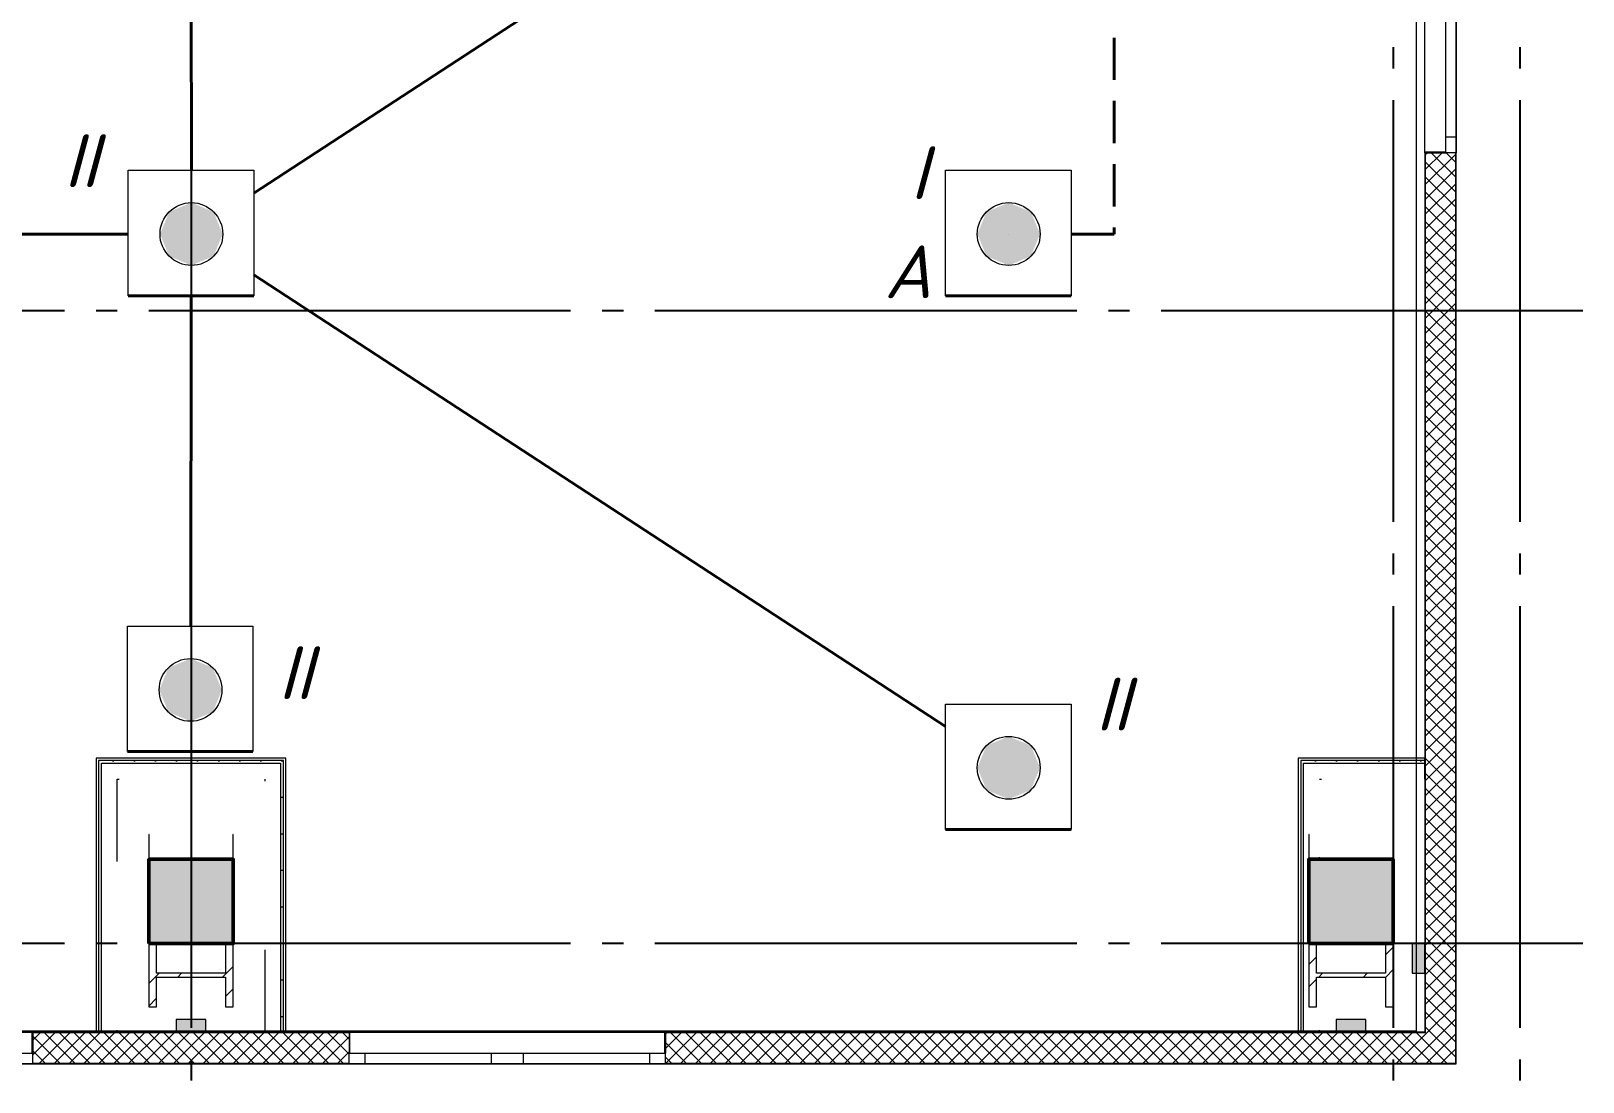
# Model space of a CAD drawing. Header units: millimetres. Extents: x 0 to 1286, y 0 to 420.
# Drawn here: x 450.6 to 524.2, y 93 to 142.9 of the extents above; entities that cross this region are included whole.
import ezdxf

# ---------------------------------------------------------------- set-up
doc = ezdxf.new("R2010")
doc.units = ezdxf.units.MM
for name, pattern in [('JIS_02_2.0', [3, 2, -1]), ('ГОСТ 2.303 5', [24, 20, -1.5, 1, -1.5]), ('СПКБ-0000-000-АР#003$0$Achse', [2300, 0, -800, 1500, 0])]:
    doc.linetypes.add(name, pattern=pattern)
for name, color, linetype in [('Viewport2ForCustomObjects_0', 7, 'Continuous'), ('СПКБ-0000-000-АР#003$0$Колонны новые', 7, 'Continuous'), ('СПКБ-0000-000-АР#003$0$Колонны существующие', 7, 'Continuous'), ('СПКБ-0000-000-АР#003$0$Окна ArchiCAD', 7, 'Continuous'), ('СПКБ-0000-000-АР#003$0$Перекрытие', 7, 'Continuous'), ('СПКБ-0000-000-АР#003$0$Стены', 7, 'Continuous'), ('СПКБ-0000-000-АР#003$0$Фахверк', 7, 'Continuous'), ('Строительные оси', 7, 'Continuous'), ('ЭО_АВАРИЙНОЕ ОСВЕЩЕНИЕ', 7, 'Continuous'), ('ЭО_РАБОЧЕЕ ОСВЕЩЕНИЕ', 7, 'Continuous')]:
    doc.layers.add(name, color=color, linetype=linetype)
for name, color, linetype, lineweight, true_color in [('СПКБ-0000-000-АР#003$0$Колонны новые_Ном._пера__108', 7, 'Continuous', 13, 0xfd8379), ('СПКБ-0000-000-АР#003$0$Колонны существующие_Ном._пера__102', 7, 'Continuous', 13, 0xcccccc), ('СПКБ-0000-000-АР#003$0$Окна ArchiCAD_Ном._пера__68', 7, 'Continuous', 20, 0xfd4435), ('СПКБ-0000-000-АР#003$0$Стены_Ном._пера__68', 7, 'Continuous', 20, 0xfd4435), ('СПКБ-0000-000-АР#003$0$Фахверк_Ном._пера__102', 7, 'Continuous', 13, 0xcccccc)]:
    doc.layers.add(name, color=color, linetype=linetype, lineweight=lineweight, true_color=true_color)
for name, color, linetype, lineweight in [('СПКБ-0000-000-АР#003$0$Колонны новые_Ном._пера__20', 1, 'Continuous', 20), ('СПКБ-0000-000-АР#003$0$Колонны существующие_Ном._пера__141', 7, 'Continuous', 50), ('СПКБ-0000-000-АР#003$0$Окна ArchiCAD_Ном._пера__6', 5, 'Continuous', 9), ('СПКБ-0000-000-АР#003$0$Перекрытие_Ном._пера__1', 7, 'Continuous', 13), ('СПКБ-0000-000-АР#003$0$Стены_Ном._пера__1', 7, 'Continuous', 13), ('СПКБ-0000-000-АР#003$0$Стены_Ном._пера__20', 1, 'Continuous', 20), ('СПКБ-0000-000-АР#003$0$Фахверк_Ном._пера__1', 7, 'Continuous', 13)]:
    doc.layers.add(name, color=color, linetype=linetype, lineweight=lineweight)
doc.styles.add('2.5', font='isocpeui.ttf')
pattern_1 = [(45, (0, 0), (-35.35534, 35.35534), []), (135, (0, 0), (35.35534, 35.35534), [])]
pattern_2 = [(0, (0, 0), (0, 173.205), [0, -100]), (0, (50, 86.6), (0, 173.205), [0, -100])]
pattern_3 = [(45, (0, 0), (-159.099, 159.099), []), (45, (-53.03, 53.03), (-159.099, 159.099), [])]

# ---------------------------------------------------------------- blocks, each defined once
blk = doc.blocks.new('*E601')
at = {"layer": 'Строительные оси', "color": 3, "linetype": 'ГОСТ 2.303 5', "lineweight": 25}
for p, q in [((120.431, 258.857), (120.431, -45.143)), ((177.431, 258.857), (177.431, -45.143)), ((183.431, 258.857), (183.431, -45.143)), ((186.431, 8.857), (-283.569, 8.857)), ((186.431, -21.143), (-283.569, -21.143))]:
    blk.add_line(p, q, dxfattribs=at)
at = {"layer": 'ЭО_АВАРИЙНОЕ ОСВЕЩЕНИЕ', "color": 1, "linetype": 'JIS_02_2.0', "lineweight": 40}
for p, q in [((164.203, 42.813), (164.203, 12.502)), ((159.203, 12.502), (159.203, 12.502)), ((159.203, 12.502), (159.203, 12.502)), ((164.203, 12.502), (162.16, 12.502))]:
    blk.add_line(p, q, dxfattribs=at)
at = {"layer": 'ЭО_АВАРИЙНОЕ ОСВЕЩЕНИЕ', "color": 7, "lineweight": 0}
for p, q in [((156.21, 15.527), (162.16, 15.527)), ((156.21, 9.577), (156.21, 15.527)), ((162.16, 15.527), (162.16, 9.577))]:
    blk.add_line(p, q, dxfattribs=at)
at = {"layer": 'ЭО_АВАРИЙНОЕ ОСВЕЩЕНИЕ', "color": 1, "lineweight": 40}
blk.add_line((162.16, 9.577), (156.21, 9.577), dxfattribs=at)
at = {"layer": 'ЭО_АВАРИЙНОЕ ОСВЕЩЕНИЕ', "color": 7, "lineweight": 0}
blk.add_circle((159.203, 12.502), 1.488, dxfattribs=at)
at = {"layer": 'ЭО_АВАРИЙНОЕ ОСВЕЩЕНИЕ', "color": 1, "lineweight": 0}
for points in [[(159.203, 13.99), (158.151, 13.554), (160.254, 13.554)], [(158.151, 13.554), (157.715, 12.502), (160.69, 12.502)], [(158.151, 13.554), (160.254, 13.554), (160.69, 12.502)], [(157.715, 12.502), (158.151, 11.45), (160.254, 11.45)], [(157.715, 12.502), (160.69, 12.502), (160.254, 11.45)], [(158.151, 11.45), (160.254, 11.45), (159.203, 11.015)]]:
    blk.add_solid(points, dxfattribs=at)
at = {"layer": 'ЭО_РАБОЧЕЕ ОСВЕЩЕНИЕ', "color": 5, "lineweight": 40}
for p, q in [((123.406, 14.434), (156.21, 35.859)), ((120.433, 34.888), (120.447, 15.527)), ((84.743, 12.502), (117.456, 12.502)), ((123.406, 10.571), (156.21, -10.854)), ((123.406, 9.577), (117.456, 9.577)), ((120.444, 9.577), (120.417, -6.092)), ((123.369, -12.042), (117.419, -12.042)), ((162.16, -15.734), (156.21, -15.734))]:
    blk.add_line(p, q, dxfattribs=at)
at = {"layer": 'ЭО_РАБОЧЕЕ ОСВЕЩЕНИЕ', "color": 7, "lineweight": 0}
for p, q in [((117.456, 15.527), (123.406, 15.527)), ((117.456, 9.577), (117.456, 15.527)), ((123.406, 15.527), (123.406, 9.577)), ((117.419, -6.092), (123.369, -6.092)), ((117.419, -12.042), (117.419, -6.092)), ((123.369, -6.092), (123.369, -12.042)), ((156.21, -9.784), (162.16, -9.784)), ((156.21, -15.734), (156.21, -9.784)), ((162.16, -9.784), (162.16, -15.734))]:
    blk.add_line(p, q, dxfattribs=at)
for centre in [(120.449, 12.502), (120.411, -9.117), (159.203, -12.809)]:
    blk.add_circle(centre, 1.488, dxfattribs=at)
at = {"layer": 'ЭО_РАБОЧЕЕ ОСВЕЩЕНИЕ', "color": 5, "lineweight": 0}
for points in [[(120.449, 13.99), (119.397, 13.554), (121.5, 13.554)], [(119.397, 13.554), (118.961, 12.502), (121.936, 12.502)], [(119.397, 13.554), (121.5, 13.554), (121.936, 12.502)], [(118.961, 12.502), (119.397, 11.45), (121.5, 11.45)], [(118.961, 12.502), (121.936, 12.502), (121.5, 11.45)], [(119.397, 11.45), (121.5, 11.45), (120.449, 11.015)], [(119.36, -8.065), (118.924, -9.117), (121.899, -9.117)], [(120.411, -7.629), (119.36, -8.065), (121.463, -8.065)], [(119.36, -8.065), (121.463, -8.065), (121.899, -9.117)], [(118.924, -9.117), (119.36, -10.169), (121.463, -10.169)], [(118.924, -9.117), (121.899, -9.117), (121.463, -10.169)], [(119.36, -10.169), (121.463, -10.169), (120.411, -10.604)], [(158.151, -11.757), (157.715, -12.809), (160.69, -12.809)], [(159.203, -11.321), (158.151, -11.757), (160.254, -11.757)], [(158.151, -11.757), (160.254, -11.757), (160.69, -12.809)], [(157.715, -12.809), (158.151, -13.861), (160.254, -13.861)], [(157.715, -12.809), (160.69, -12.809), (160.254, -13.861)], [(158.151, -13.861), (160.254, -13.861), (159.203, -14.296)]]:
    blk.add_solid(points, dxfattribs=at)
blk = doc.blocks.new('СПКБ-0000-000-АР#003$0$Перекрытие_1', base_point=(-24406.7, -2530.3))
at = {"layer": 'СПКБ-0000-000-АР#003$0$Перекрытие_Ном._пера__1', "color": 7, "linetype": 'Continuous', "lineweight": 13, "flags": 128}
blk.add_lwpolyline([(-24406.7, -2530.3), (-24406.7, 18886.6), (-23563.9, 18885.7), (-23563.9, 17144.7), (-22883.9, 17144.7), (-20992.9, 17144.7), (-20022.9, 17144.7), (-20022.9, 20246.7), (-17951.9, 20246.7), (-17956.9, 23688.1), (-17956.9, 25286.1), (17852.7, 25286.1), (17852.7, -2530.3), (5843.1, -2530.3), (243.1, -2530.3)], close=True, dxfattribs=at)
blk = doc.blocks.new('СПКБ-0000-000-АР#003$0$Двустворчатое Окно 19')
at = {"layer": 'СПКБ-0000-000-АР#003$0$Окна ArchiCAD_Ном._пера__6', "color": 5, "linetype": 'Continuous', "lineweight": 9}
for p, q in [((-747, 100), (747, 100)), ((-750, 0), (-675, 0)), ((-675, 0), (-675, -50)), ((-675, 0), (-75, 0)), ((-75, -50), (-75, 0)), ((-75, 0), (0, 0)), ((0, 0), (75, 0)), ((75, 0), (75, -50)), ((75, 0), (675, 0)), ((675, -50), (675, 0)), ((675, 0), (750, 0)), ((-750, -50), (750, -50)), ((-675, -50), (-750, -50)), ((-75, -50), (-675, -50)), ((0, -50), (-75, -50)), ((75, -50), (0, -50)), ((675, -50), (75, -50)), ((750, -50), (675, -50))]:
    blk.add_line(p, q, dxfattribs=at)
at = {"layer": 'СПКБ-0000-000-АР#003$0$Окна ArchiCAD_Ном._пера__68', "color": 20, "linetype": 'Continuous', "lineweight": 20, "true_color": 0xfd4435}
for p, q in [((-750, -47), (-750, 0)), ((750, -47), (750, 0)), ((-750, -50), (-750, -47)), ((750, -50), (750, -47))]:
    blk.add_line(p, q, dxfattribs=at)
blk = doc.blocks.new('СПКБ-0000-000-АР#003$0$Стена_6', base_point=(17892.7, -2534.3))
at = {"layer": 'СПКБ-0000-000-АР#003$0$Стены_Ном._пера__68', "linetype": 'Continuous', "lineweight": 20, "true_color": 0xfd4435}
for points in [[(17892.7, 3584), (17892.7, 3440.7), (17895.7, 3440.7), (17895.7, 3584)], [(18042.7, 3440.7), (18042.7, 3584), (18039.7, 3584), (18039.7, 3440.7)], [(17895.7, 3440.7), (17892.9, 3440.7), (17892.9, 3300.7), (17895.7, 3300.7)], [(18042.7, 3300.7), (18042.7, 3440.7), (18039.7, 3440.7), (18039.7, 3300.7)], [(17892.7, 3300.7), (17892.7, 3135.7), (17895.7, 3135.7), (17895.7, 3300.7)], [(18042.7, 3300.7), (18039.7, 3300.7), (18039.7, 3135.7), (18042.7, 3135.7)], [(17892.7, 3132.7), (17992.7, 3132.7), (17992.7, 3135.7), (17895.7, 3135.7), (17892.7, 3135.7)], [(17892.7, 1635.7), (17895.7, 1635.7), (17992.7, 1635.7), (17992.7, 1638.7), (17892.7, 1638.7)], [(17892.7, -2114.3), (17895.7, -2114.3), (17895.7, 1635.7), (17892.7, 1635.7)], [(18039.7, -2114.3), (18042.7, -2114.3), (18042.7, 1635.7), (18039.7, 1635.7)], [(17895.7, -2114.3), (17892.9, -2114.3), (17892.9, -2254.3), (17895.7, -2254.3)], [(18042.7, -2254.3), (18042.7, -2114.3), (18039.7, -2114.3), (18039.7, -2254.3)], [(17892.7, -2254.3), (17892.7, -2534.3), (17895.7, -2537.3), (17895.7, -2254.3)], [(18042.7, -2684.3), (18042.7, -2254.3), (18039.7, -2254.3), (18039.7, -2681.3)]]:
    blk.add_hatch(color=20, dxfattribs=at).paths.add_polyline_path(points)
h = blk.add_hatch(dxfattribs=at)
h.set_pattern_fill('СЕТКА_5X5_ДИАГОНАЛЬНАЯ', color=20, style=0, pattern_type=2)
h.set_pattern_definition(pattern_1)
h.paths.add_polyline_path([(17895.7, 3584), (17895.7, 3440.7), (18039.7, 3440.7), (18039.7, 3584)])
h = blk.add_hatch(dxfattribs=at)
h.set_pattern_fill('СЕТКА_5X5_ДИАГОНАЛЬНАЯ', color=20, style=0, pattern_type=2)
h.set_pattern_definition(pattern_1)
h.paths.add_polyline_path([(18039.7, 3300.7), (18039.7, 3440.7), (17895.7, 3440.7), (17895.7, 3300.7)])
h = blk.add_hatch(dxfattribs=at)
h.set_pattern_fill('СЕТКА_5X5_ДИАГОНАЛЬНАЯ', color=20, style=0, pattern_type=2)
h.set_pattern_definition(pattern_1)
h.paths.add_polyline_path([(17895.7, 3300.7), (17895.7, 3135.7), (17992.7, 3135.7), (18039.7, 3135.7), (18039.7, 3300.7)])
h = blk.add_hatch(dxfattribs=at)
h.set_pattern_fill('СЕТКА_5X5_ДИАГОНАЛЬНАЯ', color=20, style=0, pattern_type=2)
h.set_pattern_definition(pattern_1)
h.paths.add_polyline_path([(17992.7, 1635.7), (17895.7, 1635.7), (17895.7, -2114.3), (18039.7, -2114.3), (18039.7, 1635.7)])
h = blk.add_hatch(dxfattribs=at)
h.set_pattern_fill('СЕТКА_5X5_ДИАГОНАЛЬНАЯ', color=20, style=0, pattern_type=2)
h.set_pattern_definition(pattern_1)
h.paths.add_polyline_path([(18039.7, -2254.3), (18039.7, -2114.3), (17895.7, -2114.3), (17895.7, -2254.3)])
h = blk.add_hatch(dxfattribs=at)
h.set_pattern_fill('СЕТКА_5X5_ДИАГОНАЛЬНАЯ', color=20, style=0, pattern_type=2)
h.set_pattern_definition(pattern_1)
h.paths.add_polyline_path([(17895.7, -2254.3), (17895.7, -2537.3), (18039.7, -2681.3), (18039.7, -2254.3)])
at = {"layer": 'СПКБ-0000-000-АР#003$0$Стены_Ном._пера__68', "color": 20, "linetype": 'Continuous', "lineweight": 20, "true_color": 0xfd4435}
for p, q in [((17895.7, 3584), (17895.7, 3440.7)), ((18039.7, 3440.7), (18039.7, 3584)), ((17895.7, 3440.7), (17895.7, 3300.7)), ((18039.7, 3300.7), (18039.7, 3440.7)), ((17895.7, 3300.7), (17895.7, 3135.7)), ((18039.7, 3135.7), (18039.7, 3300.7)), ((17892.7, 3135.7), (17892.7, 3132.7)), ((17992.7, 3132.7), (17892.7, 3132.7)), ((17895.7, 3135.7), (17992.7, 3135.7)), ((17992.7, 3135.7), (17992.7, 3132.7)), ((18039.7, 3135.7), (17992.7, 3135.7)), ((18042.7, 3135.7), (18039.7, 3135.7)), ((17992.7, 1638.7), (17892.7, 1638.7)), ((17892.7, 1635.7), (17892.7, 1638.7)), ((17895.7, 1635.7), (17895.7, -2114.3)), ((17895.7, 1635.7), (17992.7, 1635.7)), ((17992.7, 1635.7), (17992.7, 1638.7)), ((18039.7, 1635.7), (17992.7, 1635.7)), ((18039.7, -2114.3), (18039.7, 1635.7)), ((18042.7, 1635.7), (18039.7, 1635.7)), ((17895.7, -2114.3), (17895.7, -2254.3)), ((18039.7, -2254.3), (18039.7, -2114.3)), ((17895.7, -2254.3), (17895.7, -2537.3)), ((18039.7, -2681.3), (18039.7, -2254.3))]:
    blk.add_line(p, q, dxfattribs=at)
at = {"layer": 'СПКБ-0000-000-АР#003$0$Стены_Ном._пера__68', "color": 20, "linetype": 'Continuous', "lineweight": 20, "true_color": 0xfd4435, "flags": 128}
for points in [[(18042.7, 3584), (17892.7, 3584)], [(17892.7, 3584), (17892.7, 3440.7)], [(18042.7, 3135.7), (18042.7, 3584)], [(17892.7, 3300.7), (17892.7, 3135.7)], [(17892.7, 1635.7), (17892.7, -2114.3)], [(18042.7, -2684.3), (18042.7, 1635.7)], [(17892.7, -2254.3), (17892.7, -2534.3)]]:
    blk.add_lwpolyline(points, dxfattribs=at)
at = {"layer": 'СПКБ-0000-000-АР#003$0$Окна ArchiCAD', "color": 5, "linetype": 'Continuous', "lineweight": 9, "zscale": 1000, "rotation": 90}
blk.add_blockref('СПКБ-0000-000-АР#003$0$Двустворчатое Окно 19', (17992.7, 2385.7), dxfattribs=at)
blk = doc.blocks.new('СПКБ-0000-000-АР#003$0$Стена_152', base_point=(11693.1, -1334.5))
at = {"layer": 'СПКБ-0000-000-АР#003$0$Стены_Ном._пера__20', "linetype": 'Continuous', "lineweight": 20}
h = blk.add_hatch(dxfattribs=at)
h.set_pattern_fill('ШТУКАТУРКА', color=1, style=0, pattern_type=2)
h.set_pattern_definition(pattern_2)
h.paths.add_polyline_path([(12493.1, -1234.5), (11593.1, -1234.5), (11605.1, -1246.5), (12481.1, -1246.5)])
h = blk.add_hatch(dxfattribs=at)
h.set_pattern_fill('ШТУКАТУРКА', color=1, style=0, pattern_type=2)
h.set_pattern_definition(pattern_2)
h.paths.add_polyline_path([(11618.1, -1259.5), (12468.1, -1259.5), (12481.1, -1246.5), (11605.1, -1246.5)])
at = {"layer": 'СПКБ-0000-000-АР#003$0$Стены_Ном._пера__1', "color": 7, "linetype": 'СПКБ-0000-000-АР#003$0$Achse', "lineweight": 13, "flags": 128}
blk.add_lwpolyline([(11693.1, -1334.5), (12393.1, -1334.5)], dxfattribs=at)
at = {"layer": 'СПКБ-0000-000-АР#003$0$Стены_Ном._пера__20', "color": 1, "linetype": 'Continuous', "lineweight": 20, "flags": 128}
blk.add_lwpolyline([(12493.1, -1234.5), (11593.1, -1234.5)], dxfattribs=at)
at = {"layer": 'СПКБ-0000-000-АР#003$0$Стены_Ном._пера__68', "color": 20, "linetype": 'Continuous', "lineweight": 20, "true_color": 0xfd4435}
for p, q in [((12481.1, -1246.5), (11605.1, -1246.5)), ((11618.1, -1259.5), (12468.1, -1259.5))]:
    blk.add_line(p, q, dxfattribs=at)
blk = doc.blocks.new('СПКБ-0000-000-АР#003$0$Стена_153', base_point=(12393.1, -1334.5))
at = {"layer": 'СПКБ-0000-000-АР#003$0$Стены_Ном._пера__20', "linetype": 'Continuous', "lineweight": 20}
h = blk.add_hatch(dxfattribs=at)
h.set_pattern_fill('ШТУКАТУРКА', color=1, style=0, pattern_type=2)
h.set_pattern_definition(pattern_2)
h.paths.add_polyline_path([(12468.1, -1259.5), (12468.1, -2534.7), (12481.1, -2534.7), (12481.1, -1246.5)])
h = blk.add_hatch(dxfattribs=at)
h.set_pattern_fill('ШТУКАТУРКА', color=1, style=0, pattern_type=2)
h.set_pattern_definition(pattern_2)
h.paths.add_polyline_path([(12493.1, -2534.7), (12493.1, -1234.5), (12481.1, -1246.5), (12481.1, -2534.7)])
at = {"layer": 'СПКБ-0000-000-АР#003$0$Стены_Ном._пера__1', "color": 7, "linetype": 'СПКБ-0000-000-АР#003$0$Achse', "lineweight": 13, "flags": 128}
blk.add_lwpolyline([(12393.1, -1334.5), (12393.1, -2534.7)], dxfattribs=at)
at = {"layer": 'СПКБ-0000-000-АР#003$0$Стены_Ном._пера__1', "color": 7, "linetype": 'Continuous', "lineweight": 13, "flags": 128}
blk.add_lwpolyline([(12393.1, -2534.7), (12468.1, -2534.7)], dxfattribs=at)
at = {"layer": 'СПКБ-0000-000-АР#003$0$Стены_Ном._пера__20', "color": 1, "linetype": 'Continuous', "lineweight": 20, "flags": 128}
for points in [[(12493.1, -2534.7), (12493.1, -1234.5)], [(12468.1, -2534.7), (12481.1, -2534.7)], [(12481.1, -2534.7), (12493.1, -2534.7)]]:
    blk.add_lwpolyline(points, dxfattribs=at)
at = {"layer": 'СПКБ-0000-000-АР#003$0$Стены_Ном._пера__68', "color": 20, "linetype": 'Continuous', "lineweight": 20, "true_color": 0xfd4435}
for p, q in [((12481.1, -2534.7), (12481.1, -1246.5)), ((12468.1, -1259.5), (12468.1, -2534.7))]:
    blk.add_line(p, q, dxfattribs=at)
blk = doc.blocks.new('СПКБ-0000-000-АР#003$0$Стена_154', base_point=(11693.1, -1334.5))
at = {"layer": 'СПКБ-0000-000-АР#003$0$Стены_Ном._пера__20', "linetype": 'Continuous', "lineweight": 20}
h = blk.add_hatch(dxfattribs=at)
h.set_pattern_fill('ШТУКАТУРКА', color=1, style=0, pattern_type=2)
h.set_pattern_definition(pattern_2)
h.paths.add_polyline_path([(11593.1, -1234.5), (11593.1, -2534.7), (11605.1, -2534.7), (11605.1, -1246.5)])
h = blk.add_hatch(dxfattribs=at)
h.set_pattern_fill('ШТУКАТУРКА', color=1, style=0, pattern_type=2)
h.set_pattern_definition(pattern_2)
h.paths.add_polyline_path([(11618.1, -2534.7), (11618.1, -1259.5), (11605.1, -1246.5), (11605.1, -2534.7)])
at = {"layer": 'СПКБ-0000-000-АР#003$0$Стены_Ном._пера__1', "color": 7, "linetype": 'СПКБ-0000-000-АР#003$0$Achse', "lineweight": 13, "flags": 128}
blk.add_lwpolyline([(11693.1, -2534.7), (11693.1, -1334.5)], dxfattribs=at)
at = {"layer": 'СПКБ-0000-000-АР#003$0$Стены_Ном._пера__1', "color": 7, "linetype": 'Continuous', "lineweight": 13, "flags": 128}
blk.add_lwpolyline([(11693.1, -2534.7), (11618.1, -2534.7)], dxfattribs=at)
at = {"layer": 'СПКБ-0000-000-АР#003$0$Стены_Ном._пера__20', "color": 1, "linetype": 'Continuous', "lineweight": 20, "flags": 128}
for points in [[(11593.1, -1234.5), (11593.1, -2534.7)], [(11605.1, -2534.7), (11593.1, -2534.7)], [(11618.1, -2534.7), (11605.1, -2534.7)]]:
    blk.add_lwpolyline(points, dxfattribs=at)
at = {"layer": 'СПКБ-0000-000-АР#003$0$Стены_Ном._пера__68', "color": 20, "linetype": 'Continuous', "lineweight": 20, "true_color": 0xfd4435}
for p, q in [((11605.1, -1246.5), (11605.1, -2534.7)), ((11618.1, -2534.7), (11618.1, -1259.5))]:
    blk.add_line(p, q, dxfattribs=at)
blk = doc.blocks.new('СПКБ-0000-000-АР#003$0$Стена_161', base_point=(17393.1, -1334.5))
at = {"layer": 'СПКБ-0000-000-АР#003$0$Стены_Ном._пера__20', "linetype": 'Continuous', "lineweight": 20}
h = blk.add_hatch(dxfattribs=at)
h.set_pattern_fill('ШТУКАТУРКА', color=1, style=0, pattern_type=2)
h.set_pattern_definition(pattern_2)
h.paths.add_polyline_path([(17293.1, -1234.5), (17293.1, -1714.3), (17305.1, -1714.3), (17305.1, -1246.5)])
h = blk.add_hatch(dxfattribs=at)
h.set_pattern_fill('ШТУКАТУРКА', color=1, style=0, pattern_type=2)
h.set_pattern_definition(pattern_2)
h.paths.add_polyline_path([(17318.1, -1714.3), (17318.1, -1259.5), (17305.1, -1246.5), (17305.1, -1714.3)])
h = blk.add_hatch(dxfattribs=at)
h.set_pattern_fill('ШТУКАТУРКА', color=1, style=0, pattern_type=2)
h.set_pattern_definition(pattern_2)
h.paths.add_polyline_path([(17293.1, -1714.3), (17293.1, -2114.3), (17305.1, -2114.3), (17305.1, -1714.3)])
h = blk.add_hatch(dxfattribs=at)
h.set_pattern_fill('ШТУКАТУРКА', color=1, style=0, pattern_type=2)
h.set_pattern_definition(pattern_2)
h.paths.add_polyline_path([(17305.1, -1714.3), (17305.1, -2114.3), (17318.1, -2114.3), (17318.1, -1714.3)])
h = blk.add_hatch(dxfattribs=at)
h.set_pattern_fill('ШТУКАТУРКА', color=1, style=0, pattern_type=2)
h.set_pattern_definition(pattern_2)
h.paths.add_polyline_path([(17293.1, -2114.3), (17293.1, -2534.7), (17305.1, -2534.7), (17305.1, -2114.3)])
h = blk.add_hatch(dxfattribs=at)
h.set_pattern_fill('ШТУКАТУРКА', color=1, style=0, pattern_type=2)
h.set_pattern_definition(pattern_2)
h.paths.add_polyline_path([(17318.1, -2534.7), (17318.1, -2114.3), (17305.1, -2114.3), (17305.1, -2534.7)])
at = {"layer": 'СПКБ-0000-000-АР#003$0$Стены_Ном._пера__1', "color": 7, "linetype": 'СПКБ-0000-000-АР#003$0$Achse', "lineweight": 13, "flags": 128}
for points in [[(17393.1, -1714.3), (17393.1, -1334.5)], [(17393.1, -2534.7), (17393.1, -2114.3)]]:
    blk.add_lwpolyline(points, dxfattribs=at)
at = {"layer": 'СПКБ-0000-000-АР#003$0$Стены_Ном._пера__1', "color": 7, "linetype": 'Continuous', "lineweight": 13, "flags": 128}
blk.add_lwpolyline([(17393.1, -2534.7), (17318.1, -2534.7)], dxfattribs=at)
at = {"layer": 'СПКБ-0000-000-АР#003$0$Стены_Ном._пера__20', "color": 1, "linetype": 'Continuous', "lineweight": 20, "flags": 128}
for points in [[(17293.1, -1234.5), (17293.1, -2534.7)], [(17305.1, -2534.7), (17293.1, -2534.7)], [(17318.1, -2534.7), (17305.1, -2534.7)]]:
    blk.add_lwpolyline(points, dxfattribs=at)
at = {"layer": 'СПКБ-0000-000-АР#003$0$Стены_Ном._пера__68', "color": 20, "linetype": 'Continuous', "lineweight": 20, "true_color": 0xfd4435}
for p, q in [((17305.1, -1246.5), (17305.1, -1714.3)), ((17318.1, -1714.3), (17318.1, -1259.5)), ((17305.1, -1714.3), (17305.1, -2114.3)), ((17318.1, -2114.3), (17318.1, -1714.3)), ((17305.1, -2114.3), (17305.1, -2534.7)), ((17318.1, -2534.7), (17318.1, -2114.3))]:
    blk.add_line(p, q, dxfattribs=at)
blk = doc.blocks.new('СПКБ-0000-000-АР#003$0$Стена_162', base_point=(17393.1, -1334.5))
at = {"layer": 'СПКБ-0000-000-АР#003$0$Стены_Ном._пера__20', "linetype": 'Continuous', "lineweight": 20}
h = blk.add_hatch(dxfattribs=at)
h.set_pattern_fill('ШТУКАТУРКА', color=1, style=0, pattern_type=2)
h.set_pattern_definition(pattern_2)
h.paths.add_polyline_path([(17892.7, -1234.5), (17293.1, -1234.5), (17305.1, -1246.5), (17892.7, -1246.5)])
h = blk.add_hatch(dxfattribs=at)
h.set_pattern_fill('ШТУКАТУРКА', color=1, style=0, pattern_type=2)
h.set_pattern_definition(pattern_2)
h.paths.add_polyline_path([(17318.1, -1259.5), (17892.7, -1259.5), (17892.7, -1246.5), (17305.1, -1246.5)])
at = {"layer": 'СПКБ-0000-000-АР#003$0$Стены_Ном._пера__1', "color": 7, "linetype": 'Continuous', "lineweight": 13, "flags": 128}
blk.add_lwpolyline([(17892.7, -1334.5), (17892.7, -1259.5)], dxfattribs=at)
at = {"layer": 'СПКБ-0000-000-АР#003$0$Стены_Ном._пера__1', "color": 7, "linetype": 'СПКБ-0000-000-АР#003$0$Achse', "lineweight": 13, "flags": 128}
blk.add_lwpolyline([(17393.1, -1334.5), (17892.7, -1334.5)], dxfattribs=at)
at = {"layer": 'СПКБ-0000-000-АР#003$0$Стены_Ном._пера__20', "color": 1, "linetype": 'Continuous', "lineweight": 20, "flags": 128}
for points in [[(17892.7, -1234.5), (17293.1, -1234.5)], [(17892.7, -1246.5), (17892.7, -1234.5)], [(17892.7, -1259.5), (17892.7, -1246.5)]]:
    blk.add_lwpolyline(points, dxfattribs=at)
at = {"layer": 'СПКБ-0000-000-АР#003$0$Стены_Ном._пера__68', "color": 20, "linetype": 'Continuous', "lineweight": 20, "true_color": 0xfd4435}
for p, q in [((17892.7, -1246.5), (17305.1, -1246.5)), ((17318.1, -1259.5), (17892.7, -1259.5))]:
    blk.add_line(p, q, dxfattribs=at)
blk = doc.blocks.new('СПКБ-0000-000-АР#003$0$Колонна_8', base_point=(12043.1, -1914.3))
at = {"layer": 'СПКБ-0000-000-АР#003$0$Колонны существующие_Ном._пера__102', "linetype": 'Continuous', "lineweight": 13, "true_color": 0xcccccc}
blk.add_hatch(color=254, dxfattribs=at).paths.add_polyline_path([(11843.1, -2114.3), (12243.1, -2114.3), (12243.1, -1714.3), (11843.1, -1714.3)])
at = {"layer": 'СПКБ-0000-000-АР#003$0$Колонны существующие_Ном._пера__141', "color": 7, "linetype": 'Continuous', "lineweight": 50, "flags": 128}
blk.add_lwpolyline([(11843.1, -2114.3), (12243.1, -2114.3), (12243.1, -1714.3), (11843.1, -1714.3)], close=True, dxfattribs=at)
blk = doc.blocks.new('СПКБ-0000-000-АР#003$0$Колонна_9', base_point=(17543.1, -1914.3))
at = {"layer": 'СПКБ-0000-000-АР#003$0$Колонны существующие_Ном._пера__102', "linetype": 'Continuous', "lineweight": 13, "true_color": 0xcccccc}
blk.add_hatch(color=254, dxfattribs=at).paths.add_polyline_path([(17343.1, -2114.3), (17743.1, -2114.3), (17743.1, -1714.3), (17343.1, -1714.3)])
at = {"layer": 'СПКБ-0000-000-АР#003$0$Колонны существующие_Ном._пера__141', "color": 7, "linetype": 'Continuous', "lineweight": 50, "flags": 128}
blk.add_lwpolyline([(17343.1, -2114.3), (17743.1, -2114.3), (17743.1, -1714.3), (17343.1, -1714.3)], close=True, dxfattribs=at)
blk = doc.blocks.new('СПКБ-0000-000-АР#003$0$Колонна_41', base_point=(12043.1, -2264.3))
at = {"layer": 'СПКБ-0000-000-АР#003$0$Колонны новые_Ном._пера__108', "linetype": 'Continuous', "lineweight": 13, "true_color": 0xfd8379}
h = blk.add_hatch(dxfattribs=at)
h.set_pattern_fill('СТАЛЬ', color=11, style=0, pattern_type=2)
h.set_pattern_definition(pattern_3)
h.paths.add_polyline_path([(12243.1, -2414.3), (12243.1, -2114.3), (12206.5, -2114.3), (12206.5, -2255.5), (11879.8, -2255.5), (11879.8, -2114.3), (11843.1, -2114.3), (11843.1, -2414.3), (11879.8, -2414.3), (11879.8, -2273), (12206.5, -2273), (12206.5, -2414.3)])
at = {"layer": 'СПКБ-0000-000-АР#003$0$Колонны новые_Ном._пера__20', "color": 1, "linetype": 'Continuous', "lineweight": 20}
for p, q in [((11879.8, -2114.3), (11843.1, -2114.3)), ((11843.1, -2114.3), (11843.1, -2414.3)), ((11879.8, -2255.5), (11879.8, -2114.3)), ((12243.1, -2114.3), (12206.5, -2114.3)), ((12206.5, -2114.3), (12206.5, -2255.5)), ((12243.1, -2414.3), (12243.1, -2114.3)), ((12206.5, -2255.5), (11879.8, -2255.5)), ((11879.8, -2414.3), (11879.8, -2273)), ((11879.8, -2273), (12206.5, -2273)), ((12206.5, -2273), (12206.5, -2414.3)), ((11843.1, -2414.3), (11879.8, -2414.3)), ((12206.5, -2414.3), (12243.1, -2414.3))]:
    blk.add_line(p, q, dxfattribs=at)
blk = doc.blocks.new('СПКБ-0000-000-АР#003$0$Колонна_42', base_point=(11843.1, -1656.8))
at = {"layer": 'СПКБ-0000-000-АР#003$0$Колонны новые_Ном._пера__108', "linetype": 'Continuous', "lineweight": 13, "true_color": 0xfd8379}
h = blk.add_hatch(dxfattribs=at)
h.set_pattern_fill('СТАЛЬ', color=11, style=0, pattern_type=2)
h.set_pattern_definition(pattern_3)
h.paths.add_polyline_path([(12243.1, -1597.9), (12241.1, -1597.9), (12241.1, -1710.9), (11845.1, -1710.9), (11845.1, -1597.9), (11843.1, -1597.9), (11843.1, -1710.9), (11843.1, -1712.9), (11845.1, -1712.9), (12241.1, -1712.9), (12243.1, -1712.9), (12243.1, -1710.9)])
at = {"layer": 'СПКБ-0000-000-АР#003$0$Колонны новые_Ном._пера__20', "color": 1, "linetype": 'Continuous', "lineweight": 20}
for p, q in [((11845.1, -1597.9), (11843.1, -1597.9)), ((11843.1, -1597.9), (11843.1, -1710.9)), ((11845.1, -1710.9), (11845.1, -1597.9)), ((12243.1, -1597.9), (12241.1, -1597.9)), ((12241.1, -1597.9), (12241.1, -1710.9)), ((12243.1, -1710.9), (12243.1, -1597.9)), ((11843.1, -1710.9), (11843.1, -1712.9)), ((11843.1, -1712.9), (11845.1, -1712.9)), ((12241.1, -1710.9), (11845.1, -1710.9)), ((11845.1, -1712.9), (12241.1, -1712.9)), ((12241.1, -1712.9), (12243.1, -1712.9)), ((12243.1, -1712.9), (12243.1, -1710.9))]:
    blk.add_line(p, q, dxfattribs=at)
blk = doc.blocks.new('СПКБ-0000-000-АР#003$0$Колонна_43', base_point=(17543.1, -2264.3))
at = {"layer": 'СПКБ-0000-000-АР#003$0$Колонны новые_Ном._пера__108', "linetype": 'Continuous', "lineweight": 13, "true_color": 0xfd8379}
h = blk.add_hatch(dxfattribs=at)
h.set_pattern_fill('СТАЛЬ', color=11, style=0, pattern_type=2)
h.set_pattern_definition(pattern_3)
h.paths.add_polyline_path([(17743.1, -2414.3), (17743.1, -2114.3), (17706.5, -2114.3), (17706.5, -2255.5), (17379.8, -2255.5), (17379.8, -2114.3), (17343.1, -2114.3), (17343.1, -2414.3), (17379.8, -2414.3), (17379.8, -2273), (17706.5, -2273), (17706.5, -2414.3)])
at = {"layer": 'СПКБ-0000-000-АР#003$0$Колонны новые_Ном._пера__20', "color": 1, "linetype": 'Continuous', "lineweight": 20}
for p, q in [((17379.8, -2114.3), (17343.1, -2114.3)), ((17343.1, -2114.3), (17343.1, -2414.3)), ((17379.8, -2255.5), (17379.8, -2114.3)), ((17743.1, -2114.3), (17706.5, -2114.3)), ((17706.5, -2114.3), (17706.5, -2255.5)), ((17743.1, -2414.3), (17743.1, -2114.3)), ((17706.5, -2255.5), (17379.8, -2255.5)), ((17379.8, -2414.3), (17379.8, -2273)), ((17379.8, -2273), (17706.5, -2273)), ((17706.5, -2273), (17706.5, -2414.3)), ((17343.1, -2414.3), (17379.8, -2414.3)), ((17706.5, -2414.3), (17743.1, -2414.3))]:
    blk.add_line(p, q, dxfattribs=at)
blk = doc.blocks.new('СПКБ-0000-000-АР#003$0$Колонна_44', base_point=(17343.1, -1656.8))
at = {"layer": 'СПКБ-0000-000-АР#003$0$Колонны новые_Ном._пера__108', "linetype": 'Continuous', "lineweight": 13, "true_color": 0xfd8379}
h = blk.add_hatch(dxfattribs=at)
h.set_pattern_fill('СТАЛЬ', color=11, style=0, pattern_type=2)
h.set_pattern_definition(pattern_3)
h.paths.add_polyline_path([(17743.1, -1597.9), (17741.1, -1597.9), (17741.1, -1710.9), (17345.1, -1710.9), (17345.1, -1597.9), (17343.1, -1597.9), (17343.1, -1710.9), (17343.1, -1712.9), (17345.1, -1712.9), (17741.1, -1712.9), (17743.1, -1712.9), (17743.1, -1710.9)])
at = {"layer": 'СПКБ-0000-000-АР#003$0$Колонны новые_Ном._пера__20', "color": 1, "linetype": 'Continuous', "lineweight": 20}
for p, q in [((17345.1, -1597.9), (17343.1, -1597.9)), ((17343.1, -1597.9), (17343.1, -1710.9)), ((17345.1, -1710.9), (17345.1, -1597.9)), ((17743.1, -1597.9), (17741.1, -1597.9)), ((17741.1, -1597.9), (17741.1, -1710.9)), ((17743.1, -1710.9), (17743.1, -1597.9)), ((17343.1, -1710.9), (17343.1, -1712.9)), ((17343.1, -1712.9), (17345.1, -1712.9)), ((17741.1, -1710.9), (17345.1, -1710.9)), ((17345.1, -1712.9), (17741.1, -1712.9)), ((17741.1, -1712.9), (17743.1, -1712.9)), ((17743.1, -1712.9), (17743.1, -1710.9))]:
    blk.add_line(p, q, dxfattribs=at)
blk = doc.blocks.new('СПКБ-0000-000-АР#003$0$Стена_228', base_point=(-24406.7, -2534.3))
at = {"layer": 'СПКБ-0000-000-АР#003$0$Стены_Ном._пера__68', "linetype": 'Continuous', "lineweight": 20, "true_color": 0xfd4435}
for points in [[(11290.1, -2534.3), (11290.1, -2634.3), (11293.1, -2634.3), (11293.1, -2537.3), (11293.1, -2534.3)], [(11293.1, -2537.3), (12793.1, -2537.3), (12793.1, -2534.3), (11293.1, -2534.3)], [(12793.1, -2534.3), (12793.1, -2537.3), (12793.1, -2634.3), (12796.1, -2634.3), (12796.1, -2534.3)], [(14290.1, -2534.3), (14290.1, -2634.3), (14293.1, -2634.3), (14293.1, -2537.3), (14293.1, -2534.3)], [(14293.1, -2537.3), (17895.7, -2537.3), (17892.7, -2534.3), (14293.1, -2534.3)], [(11293.1, -2681.3), (11293.1, -2684.3), (12793.1, -2684.3), (12793.1, -2681.3)], [(18039.7, -2681.3), (14293.1, -2681.3), (14293.1, -2684.3), (18042.7, -2684.3)]]:
    blk.add_hatch(color=20, dxfattribs=at).paths.add_polyline_path(points)
h = blk.add_hatch(dxfattribs=at)
h.set_pattern_fill('СЕТКА_5X5_ДИАГОНАЛЬНАЯ', color=20, style=0, pattern_type=2)
h.set_pattern_definition(pattern_1)
h.paths.add_polyline_path([(11293.1, -2537.3), (11293.1, -2634.3), (11293.1, -2681.3), (12793.1, -2681.3), (12793.1, -2634.3), (12793.1, -2537.3)])
h = blk.add_hatch(dxfattribs=at)
h.set_pattern_fill('СЕТКА_5X5_ДИАГОНАЛЬНАЯ', color=20, style=0, pattern_type=2)
h.set_pattern_definition(pattern_1)
h.paths.add_polyline_path([(14293.1, -2681.3), (18039.7, -2681.3), (17895.7, -2537.3), (14293.1, -2537.3), (14293.1, -2634.3)])
at = {"layer": 'СПКБ-0000-000-АР#003$0$Стены_Ном._пера__68', "color": 20, "linetype": 'Continuous', "lineweight": 20, "true_color": 0xfd4435}
for p, q in [((11290.1, -2634.3), (11290.1, -2534.3)), ((11293.1, -2534.3), (11290.1, -2534.3)), ((12793.1, -2537.3), (11293.1, -2537.3)), ((11293.1, -2537.3), (11293.1, -2634.3)), ((12793.1, -2534.3), (12796.1, -2534.3)), ((12793.1, -2537.3), (12793.1, -2634.3)), ((12796.1, -2634.3), (12796.1, -2534.3)), ((14290.1, -2634.3), (14290.1, -2534.3)), ((14293.1, -2534.3), (14290.1, -2534.3)), ((17895.7, -2537.3), (14293.1, -2537.3)), ((14293.1, -2537.3), (14293.1, -2634.3)), ((11293.1, -2634.3), (11290.1, -2634.3)), ((11293.1, -2681.3), (11293.1, -2634.3)), ((12793.1, -2634.3), (12796.1, -2634.3)), ((12793.1, -2681.3), (12793.1, -2634.3)), ((14293.1, -2634.3), (14290.1, -2634.3)), ((14293.1, -2681.3), (14293.1, -2634.3)), ((11293.1, -2681.3), (12793.1, -2681.3)), ((11293.1, -2684.3), (11293.1, -2681.3)), ((12793.1, -2684.3), (12793.1, -2681.3)), ((14293.1, -2681.3), (18039.7, -2681.3)), ((14293.1, -2684.3), (14293.1, -2681.3))]:
    blk.add_line(p, q, dxfattribs=at)
at = {"layer": 'СПКБ-0000-000-АР#003$0$Стены_Ном._пера__68', "color": 20, "linetype": 'Continuous', "lineweight": 20, "true_color": 0xfd4435, "flags": 128}
for points in [[(12793.1, -2534.3), (11293.1, -2534.3)], [(17892.7, -2534.3), (14293.1, -2534.3)], [(11293.1, -2684.3), (12793.1, -2684.3)], [(14293.1, -2684.3), (18042.7, -2684.3)]]:
    blk.add_lwpolyline(points, dxfattribs=at)
at = {"layer": 'СПКБ-0000-000-АР#003$0$Окна ArchiCAD', "color": 5, "linetype": 'Continuous', "lineweight": 9, "zscale": 1000}
for p in [(10543.1, -2634.3), (13543.1, -2634.3)]:
    blk.add_blockref('СПКБ-0000-000-АР#003$0$Двустворчатое Окно 19', p, dxfattribs=at)
blk = doc.blocks.new('СПКБ-0000-000-АР#003$0$Колонна_130', base_point=(12043.1, -2504.3))
at = {"layer": 'СПКБ-0000-000-АР#003$0$Фахверк_Ном._пера__102', "linetype": 'Continuous', "lineweight": 13, "true_color": 0xcccccc}
blk.add_hatch(color=254, dxfattribs=at).paths.add_polyline_path([(11973.1, -2534.3), (12113.1, -2534.3), (12113.1, -2474.3), (11973.1, -2474.3)])
at = {"layer": 'СПКБ-0000-000-АР#003$0$Фахверк_Ном._пера__1', "color": 7, "linetype": 'Continuous', "lineweight": 13, "flags": 128}
blk.add_lwpolyline([(11973.1, -2534.3), (12113.1, -2534.3), (12113.1, -2474.3), (11973.1, -2474.3)], close=True, dxfattribs=at)
blk = doc.blocks.new('СПКБ-0000-000-АР#003$0$Колонна_131', base_point=(17543.1, -2504.3))
at = {"layer": 'СПКБ-0000-000-АР#003$0$Фахверк_Ном._пера__102', "linetype": 'Continuous', "lineweight": 13, "true_color": 0xcccccc}
blk.add_hatch(color=254, dxfattribs=at).paths.add_polyline_path([(17473.1, -2534.3), (17613.1, -2534.3), (17613.1, -2474.3), (17473.1, -2474.3)])
at = {"layer": 'СПКБ-0000-000-АР#003$0$Фахверк_Ном._пера__1', "color": 7, "linetype": 'Continuous', "lineweight": 13, "flags": 128}
blk.add_lwpolyline([(17473.1, -2534.3), (17613.1, -2534.3), (17613.1, -2474.3), (17473.1, -2474.3)], close=True, dxfattribs=at)
blk = doc.blocks.new('СПКБ-0000-000-АР#003$0$Колонна_132', base_point=(17862.9, -2184.3))
at = {"layer": 'СПКБ-0000-000-АР#003$0$Фахверк_Ном._пера__102', "linetype": 'Continuous', "lineweight": 13, "true_color": 0xcccccc}
blk.add_hatch(color=254, dxfattribs=at).paths.add_polyline_path([(17892.9, -2254.3), (17892.9, -2114.3), (17832.9, -2114.3), (17832.9, -2254.3)])
at = {"layer": 'СПКБ-0000-000-АР#003$0$Фахверк_Ном._пера__1', "color": 7, "linetype": 'Continuous', "lineweight": 13, "flags": 128}
blk.add_lwpolyline([(17892.9, -2254.3), (17892.9, -2114.3), (17832.9, -2114.3), (17832.9, -2254.3)], close=True, dxfattribs=at)
blk = doc.blocks.new('*E600')
at = {"layer": 'СПКБ-0000-000-АР#003$0$Колонны новые', "color": 1, "lineweight": 20, "xscale": 0.01, "yscale": 0.01, "zscale": 0.01}
for name, p in [('СПКБ-0000-000-АР#003$0$Колонна_42', (363.999, 10.276)), ('СПКБ-0000-000-АР#003$0$Колонна_44', (418.999, 10.276)), ('СПКБ-0000-000-АР#003$0$Колонна_41', (365.999, 4.201)), ('СПКБ-0000-000-АР#003$0$Колонна_43', (420.999, 4.201))]:
    blk.add_blockref(name, p, dxfattribs=at)
at = {"layer": 'СПКБ-0000-000-АР#003$0$Колонны существующие', "color": 7, "lineweight": 50, "xscale": 0.01, "yscale": 0.01, "zscale": 0.01}
for name, p in [('СПКБ-0000-000-АР#003$0$Колонна_8', (365.999, 7.701)), ('СПКБ-0000-000-АР#003$0$Колонна_9', (420.999, 7.701))]:
    blk.add_blockref(name, p, dxfattribs=at)
at = {"layer": 'СПКБ-0000-000-АР#003$0$Перекрытие', "color": 7, "linetype": 'Continuous', "lineweight": 13, "xscale": 0.01, "yscale": 0.01, "zscale": 0.01}
blk.add_blockref('СПКБ-0000-000-АР#003$0$Перекрытие_1', (1.5, 1.54), dxfattribs=at)
at = {"layer": 'СПКБ-0000-000-АР#003$0$Стены', "color": 20, "lineweight": 20, "true_color": 0xfd4435, "xscale": 0.01, "yscale": 0.01, "zscale": 0.01}
for name, p in [('СПКБ-0000-000-АР#003$0$Стена_6', (424.494, 1.5)), ('СПКБ-0000-000-АР#003$0$Стена_228', (1.5, 1.5))]:
    blk.add_blockref(name, p, dxfattribs=at)
at = {"layer": 'СПКБ-0000-000-АР#003$0$Стены', "color": 12, "lineweight": 50, "true_color": 0xdf0000, "xscale": 0.01, "yscale": 0.01, "zscale": 0.01}
for name, p in [('СПКБ-0000-000-АР#003$0$Стена_152', (362.499, 13.499)), ('СПКБ-0000-000-АР#003$0$Стена_154', (362.499, 13.499)), ('СПКБ-0000-000-АР#003$0$Стена_153', (369.499, 13.499)), ('СПКБ-0000-000-АР#003$0$Стена_161', (419.499, 13.499)), ('СПКБ-0000-000-АР#003$0$Стена_162', (419.499, 13.499))]:
    blk.add_blockref(name, p, dxfattribs=at)
at = {"layer": 'СПКБ-0000-000-АР#003$0$Фахверк', "color": 7, "lineweight": 13, "xscale": 0.01, "yscale": 0.01, "zscale": 0.01}
for name, p in [('СПКБ-0000-000-АР#003$0$Колонна_132', (424.196, 5.001)), ('СПКБ-0000-000-АР#003$0$Колонна_130', (365.999, 1.801)), ('СПКБ-0000-000-АР#003$0$Колонна_131', (420.999, 1.801))]:
    blk.add_blockref(name, p, dxfattribs=at)

msp = doc.modelspace()

# ---------------------------------------------------------------- block references
msp.add_blockref('*E600', (92.189, 93.885))
at = {"layer": 'Viewport2ForCustomObjects_0'}
msp.add_blockref('*E601', (337.756, 120.729), dxfattribs=at)

# ---------------------------------------------------------------- texts
at = {"layer": 'ЭО_АВАРИЙНОЕ ОСВЕЩЕНИЕ', "insert": (492.699, 136.142), "char_height": 2.5, "attachment_point": 5, "style": '2.5'}
msp.add_mtext('I', dxfattribs=at)
at = {"layer": 'ЭО_АВАРИЙНОЕ ОСВЕЩЕНИЕ', "color": 1, "insert": (492.175, 131.439), "char_height": 2.5, "attachment_point": 5, "style": '2.5'}
msp.add_mtext('А', dxfattribs=at)
at = {"layer": 'ЭО_РАБОЧЕЕ ОСВЕЩЕНИЕ', "char_height": 2.5, "attachment_point": 5, "style": '2.5'}
for insert in [(452.97, 136.711), (463.128, 112.432), (501.882, 110.945)]:
    msp.add_mtext('II', dxfattribs=dict(at, insert=insert))

doc.saveas('drawing.dxf')
